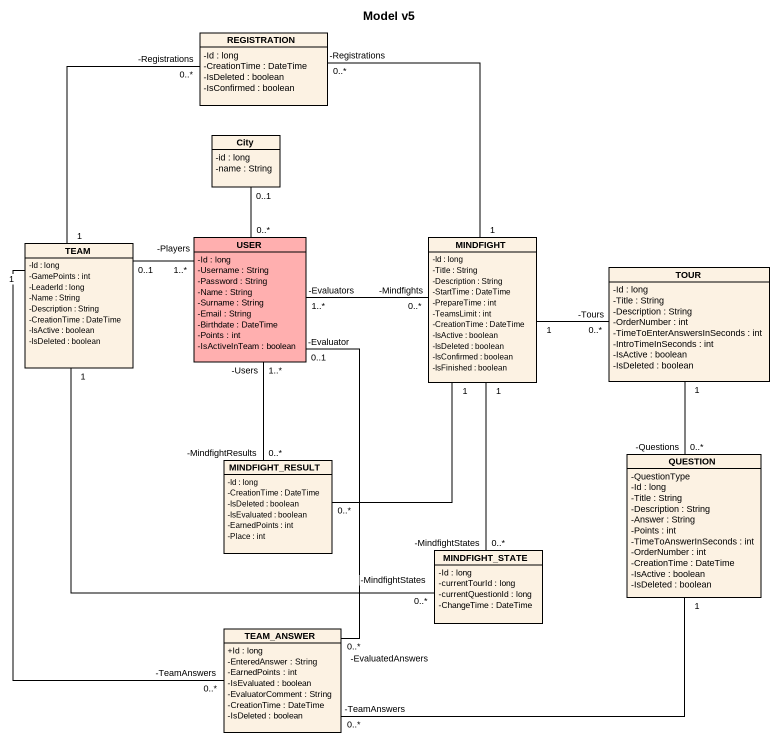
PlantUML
@startuml
title Model v5
hide circle
hide empty members
skinparam classAttributeIconSize 0
class REGISTRATION {
  -Id : long
  -CreationTime : DateTime
  -IsDeleted : boolean
  -IsConfirmed : boolean
}
class City {
  -id : long
  -name : String
}
class USER #FFAFAF {
  -Id : long
  -Username : String
  -Password : String
  -Name : String
  -Surname : String
  -Email : String
  -Birthdate : DateTime
  -Points : int
  -IsActiveInTeam : boolean
}
class MINDFIGHT {
  -Id : long
  -Title : String
  -Description : String
  -StartTime : DateTime
  -PrepareTime : int
  -TeamsLimit : int
  -CreationTime : DateTime
  -IsActive : boolean
  -IsDeleted : boolean
  -IsConfirmed : boolean
  -IsFinished : boolean
}
class TEAM {
  -Id : long
  -GamePoints : int
  -LeaderId : long
  -Name : String
  -Description : String
  -CreationTime : DateTime
  -IsActive : boolean
  -IsDeleted : boolean
}
class TOUR {
  -Id : long
  -Title : String
  -Description : String
  -OrderNumber : int
  -TimeToEnterAnswersInSeconds : int
  -IntroTimeInSeconds : int
  -IsActive : boolean
  -IsDeleted : boolean
}
class MINDFIGHT_RESULT {
  -Id : long
  -CreationTime : DateTime
  -IsDeleted : boolean
  -IsEvaluated : boolean
  -EarnedPoints : int
  -Place : int
}
class QUESTION {
  -QuestionType
  -Id : long
  -Title : String
  -Description : String
  -Answer : String
  -Points : int
  -TimeToAnswerInSeconds : int
  -OrderNumber : int
  -CreationTime : DateTime
  -IsActive : boolean
  -IsDeleted : boolean
}
class MINDFIGHT_STATE {
  -Id : long
  -currentTourId : long
  -currentQuestionId : long
  -ChangeTime : DateTime
}
class TEAM_ANSWER {
  +Id : long
  -EnteredAnswer : String
  -EarnedPoints : int
  -IsEvaluated : boolean
  -EvaluatorComment : String
  -CreationTime : DateTime
  -IsDeleted : boolean
}
REGISTRATION "0..*\n-Registrations" -- "1" MINDFIGHT
USER "0..*" -up- "0..1" City
USER "1..*\n-Players" -left- "0..1" TEAM
USER "1..*\n-Users" -- "0..*\n-MindfightResults" MINDFIGHT_RESULT
MINDFIGHT "0..*\n-Mindfights" -left- "-Evaluators\n1..*" USER
MINDFIGHT "1" -- "0..*\n-MindfightStates" MINDFIGHT_STATE
TEAM "1" -up- "0..*\n-Registrations" REGISTRATION
TEAM "1" -- "0..*\n-MindfightStates" MINDFIGHT_STATE
TEAM "1" -- "0..*\n-TeamAnswers" TEAM_ANSWER
TOUR "0..*\n-Tours" -left- "1" MINDFIGHT
TOUR "1" -- "0..*\n-Questions" QUESTION
MINDFIGHT_RESULT "0..*" -up- "1" MINDFIGHT
TEAM_ANSWER "0..*\n-EvaluatedAnswers" -up- "-Evaluator\n0..1" USER
TEAM_ANSWER "0..*\n-TeamAnswers" -right- "1" QUESTION
@enduml
